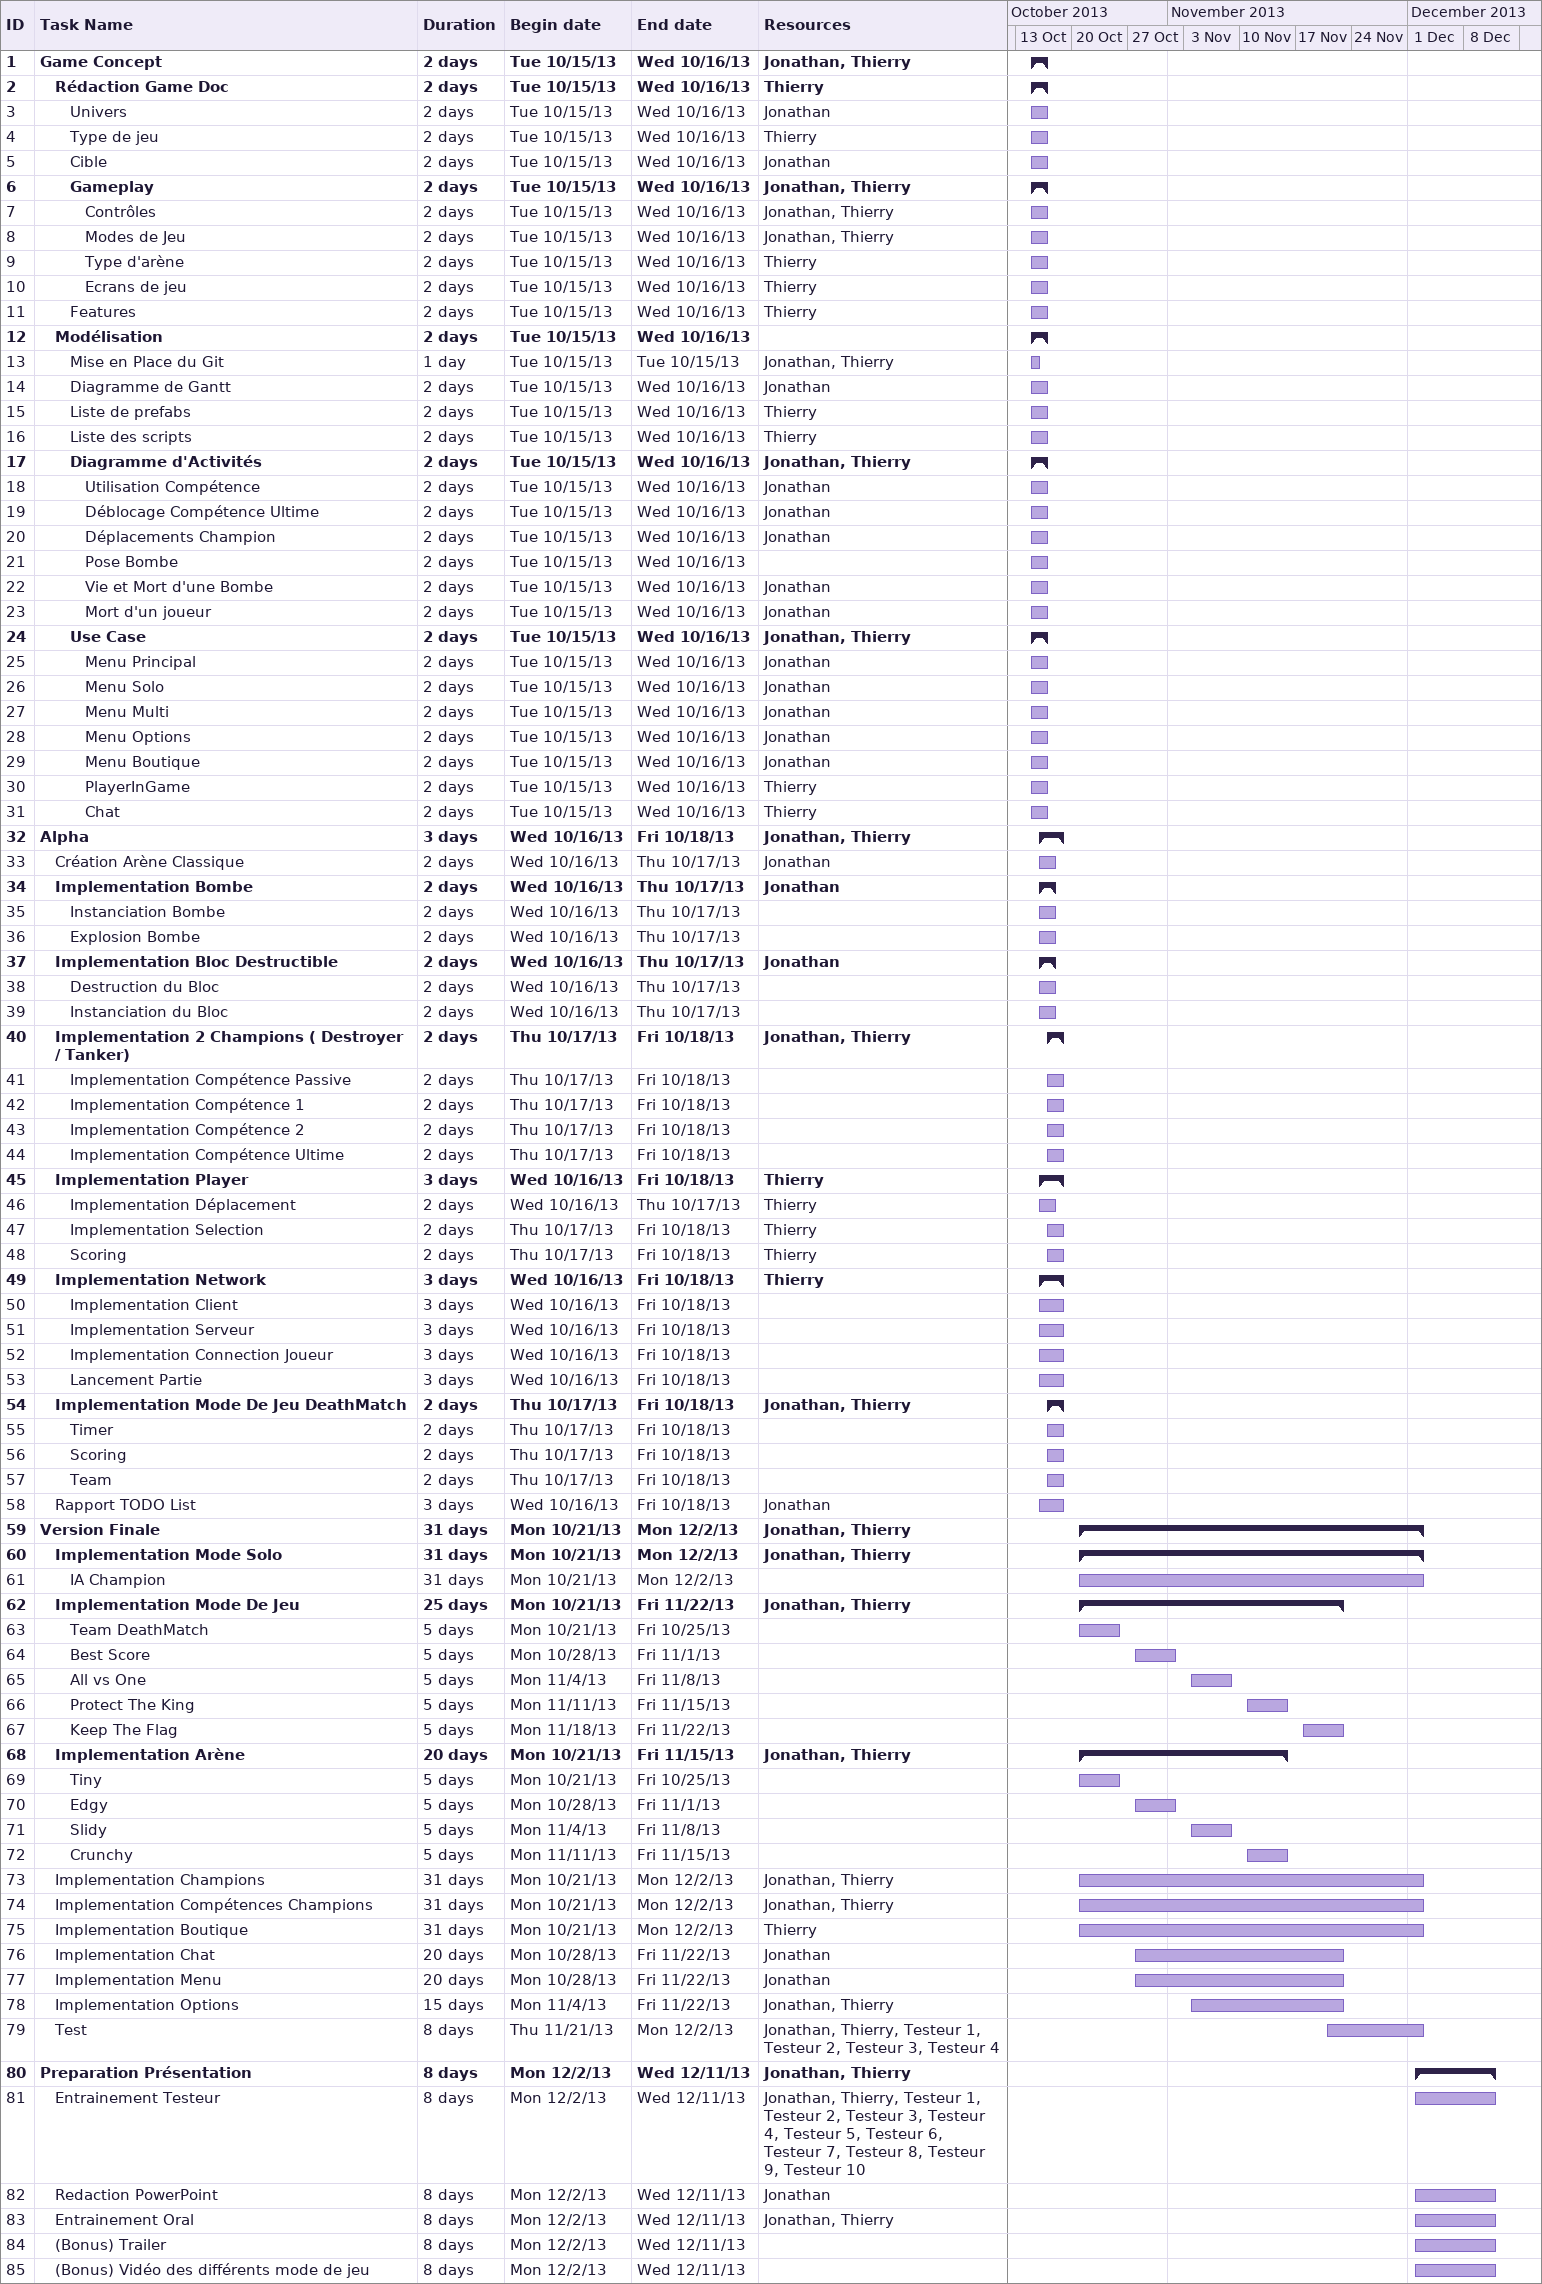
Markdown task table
| ID | Level | Task | Duration | Start | Finish | Resources |
|---|---|---|---|---|---|---|
| 1 | 1 | **Game Concept** | 2d | 2013-10-15 | 2013-10-16 | Jonathan, Thierry |
| 2 | 2 | **Rédaction Game Doc** | 2d | 2013-10-15 | 2013-10-16 | Thierry |
| 3 | 3 | Univers | 2d | 2013-10-15 | 2013-10-16 | Jonathan |
| 4 | 3 | Type de jeu | 2d | 2013-10-15 | 2013-10-16 | Thierry |
| 5 | 3 | Cible | 2d | 2013-10-15 | 2013-10-16 | Jonathan |
| 6 | 3 | **Gameplay** | 2d | 2013-10-15 | 2013-10-16 | Jonathan, Thierry |
| 7 | 4 | Contrôles | 2d | 2013-10-15 | 2013-10-16 | Jonathan, Thierry |
| 8 | 4 | Modes de Jeu | 2d | 2013-10-15 | 2013-10-16 | Jonathan, Thierry |
| 9 | 4 | Type d'arène | 2d | 2013-10-15 | 2013-10-16 | Thierry |
| 10 | 4 | Ecrans de jeu | 2d | 2013-10-15 | 2013-10-16 | Thierry |
| 11 | 3 | Features | 2d | 2013-10-15 | 2013-10-16 | Thierry |
| 12 | 2 | **Modélisation** | 2d | 2013-10-15 | 2013-10-16 |  |
| 13 | 3 | Mise en Place du Git | 1d | 2013-10-15 | 2013-10-15 | Jonathan, Thierry |
| 14 | 3 | Diagramme de Gantt | 2d | 2013-10-15 | 2013-10-16 | Jonathan |
| 15 | 3 | Liste de prefabs | 2d | 2013-10-15 | 2013-10-16 | Thierry |
| 16 | 3 | Liste des scripts | 2d | 2013-10-15 | 2013-10-16 | Thierry |
| 17 | 3 | **Diagramme d'Activités** | 2d | 2013-10-15 | 2013-10-16 | Jonathan, Thierry |
| 18 | 4 | Utilisation Compétence | 2d | 2013-10-15 | 2013-10-16 | Jonathan |
| 19 | 4 | Déblocage Compétence Ultime | 2d | 2013-10-15 | 2013-10-16 | Jonathan |
| 20 | 4 | Déplacements Champion | 2d | 2013-10-15 | 2013-10-16 | Jonathan |
| 21 | 4 | Pose Bombe | 2d | 2013-10-15 | 2013-10-16 |  |
| 22 | 4 | Vie et Mort d'une Bombe | 2d | 2013-10-15 | 2013-10-16 | Jonathan |
| 23 | 4 | Mort d'un joueur | 2d | 2013-10-15 | 2013-10-16 | Jonathan |
| 24 | 3 | **Use Case** | 2d | 2013-10-15 | 2013-10-16 | Jonathan, Thierry |
| 25 | 4 | Menu Principal | 2d | 2013-10-15 | 2013-10-16 | Jonathan |
| 26 | 4 | Menu Solo | 2d | 2013-10-15 | 2013-10-16 | Jonathan |
| 27 | 4 | Menu Multi | 2d | 2013-10-15 | 2013-10-16 | Jonathan |
| 28 | 4 | Menu Options | 2d | 2013-10-15 | 2013-10-16 | Jonathan |
| 29 | 4 | Menu Boutique | 2d | 2013-10-15 | 2013-10-16 | Jonathan |
| 30 | 4 | PlayerInGame | 2d | 2013-10-15 | 2013-10-16 | Thierry |
| 31 | 4 | Chat | 2d | 2013-10-15 | 2013-10-16 | Thierry |
| 32 | 1 | **Alpha** | 3d | 2013-10-16 | 2013-10-18 | Jonathan, Thierry |
| 33 | 2 | Création Arène Classique | 2d | 2013-10-16 | 2013-10-17 | Jonathan |
| 34 | 2 | **Implementation Bombe** | 2d | 2013-10-16 | 2013-10-17 | Jonathan |
| 35 | 3 | Instanciation Bombe | 2d | 2013-10-16 | 2013-10-17 |  |
| 36 | 3 | Explosion Bombe | 2d | 2013-10-16 | 2013-10-17 |  |
| 37 | 2 | **Implementation Bloc Destructible** | 2d | 2013-10-16 | 2013-10-17 | Jonathan |
| 38 | 3 | Destruction du Bloc | 2d | 2013-10-16 | 2013-10-17 |  |
| 39 | 3 | Instanciation du Bloc | 2d | 2013-10-16 | 2013-10-17 |  |
| 40 | 2 | **Implementation 2 Champions ( Destroyer / Tanker)** | 2d | 2013-10-17 | 2013-10-18 | Jonathan, Thierry |
| 41 | 3 | Implementation Compétence Passive | 2d | 2013-10-17 | 2013-10-18 |  |
| 42 | 3 | Implementation Compétence 1 | 2d | 2013-10-17 | 2013-10-18 |  |
| 43 | 3 | Implementation Compétence 2 | 2d | 2013-10-17 | 2013-10-18 |  |
| 44 | 3 | Implementation Compétence Ultime | 2d | 2013-10-17 | 2013-10-18 |  |
| 45 | 2 | **Implementation Player** | 3d | 2013-10-16 | 2013-10-18 | Thierry |
| 46 | 3 | Implementation Déplacement | 2d | 2013-10-16 | 2013-10-17 | Thierry |
| 47 | 3 | Implementation Selection | 2d | 2013-10-17 | 2013-10-18 | Thierry |
| 48 | 3 | Scoring | 2d | 2013-10-17 | 2013-10-18 | Thierry |
| 49 | 2 | **Implementation Network** | 3d | 2013-10-16 | 2013-10-18 | Thierry |
| 50 | 3 | Implementation Client | 3d | 2013-10-16 | 2013-10-18 |  |
| 51 | 3 | Implementation Serveur | 3d | 2013-10-16 | 2013-10-18 |  |
| 52 | 3 | Implementation Connection Joueur | 3d | 2013-10-16 | 2013-10-18 |  |
| 53 | 3 | Lancement Partie | 3d | 2013-10-16 | 2013-10-18 |  |
| 54 | 2 | **Implementation Mode De Jeu DeathMatch** | 2d | 2013-10-17 | 2013-10-18 | Jonathan, Thierry |
| 55 | 3 | Timer | 2d | 2013-10-17 | 2013-10-18 |  |
| 56 | 3 | Scoring | 2d | 2013-10-17 | 2013-10-18 |  |
| 57 | 3 | Team | 2d | 2013-10-17 | 2013-10-18 |  |
| 58 | 2 | Rapport TODO List | 3d | 2013-10-16 | 2013-10-18 | Jonathan |
| 59 | 1 | **Version Finale** | 31d | 2013-10-21 | 2013-12-02 | Jonathan, Thierry |
| 60 | 2 | **Implementation Mode Solo** | 31d | 2013-10-21 | 2013-12-02 | Jonathan, Thierry |
| 61 | 3 | IA Champion | 31d | 2013-10-21 | 2013-12-02 |  |
| 62 | 2 | **Implementation Mode De Jeu** | 25d | 2013-10-21 | 2013-11-22 | Jonathan, Thierry |
| 63 | 3 | Team DeathMatch | 5d | 2013-10-21 | 2013-10-25 |  |
| 64 | 3 | Best Score | 5d | 2013-10-28 | 2013-11-01 |  |
| 65 | 3 | All vs One | 5d | 2013-11-04 | 2013-11-08 |  |
| 66 | 3 | Protect The King | 5d | 2013-11-11 | 2013-11-15 |  |
| 67 | 3 | Keep The Flag | 5d | 2013-11-18 | 2013-11-22 |  |
| 68 | 2 | **Implementation Arène** | 20d | 2013-10-21 | 2013-11-15 | Jonathan, Thierry |
| 69 | 3 | Tiny | 5d | 2013-10-21 | 2013-10-25 |  |
| 70 | 3 | Edgy | 5d | 2013-10-28 | 2013-11-01 |  |
| 71 | 3 | Slidy | 5d | 2013-11-04 | 2013-11-08 |  |
| 72 | 3 | Crunchy | 5d | 2013-11-11 | 2013-11-15 |  |
| 73 | 2 | Implementation Champions | 31d | 2013-10-21 | 2013-12-02 | Jonathan, Thierry |
| 74 | 2 | Implementation Compétences Champions | 31d | 2013-10-21 | 2013-12-02 | Jonathan, Thierry |
| 75 | 2 | Implementation Boutique | 31d | 2013-10-21 | 2013-12-02 | Thierry |
| 76 | 2 | Implementation Chat | 20d | 2013-10-28 | 2013-11-22 | Jonathan |
| 77 | 2 | Implementation Menu | 20d | 2013-10-28 | 2013-11-22 | Jonathan |
| 78 | 2 | Implementation Options | 15d | 2013-11-04 | 2013-11-22 | Jonathan, Thierry |
| 79 | 2 | Test | 8d | 2013-11-21 | 2013-12-02 | Jonathan, Thierry, Testeur 1, Testeur 2, Testeur 3, Testeur 4 |
| 80 | 1 | **Preparation Présentation** | 8d | 2013-12-02 | 2013-12-11 | Jonathan, Thierry |
| 81 | 2 | Entrainement Testeur | 8d | 2013-12-02 | 2013-12-11 | Jonathan, Thierry, Testeur 1, Testeur 2, Testeur 3, Testeur 4, Testeur 5, Testeur 6, Testeur 7, Testeur 8, Testeur 9, Testeur 10 |
| 82 | 2 | Redaction PowerPoint | 8d | 2013-12-02 | 2013-12-11 | Jonathan |
| 83 | 2 | Entrainement Oral | 8d | 2013-12-02 | 2013-12-11 | Jonathan, Thierry |
| 84 | 2 | (Bonus) Trailer | 8d | 2013-12-02 | 2013-12-11 |  |
| 85 | 2 | (Bonus) Vidéo des différents mode de jeu | 8d | 2013-12-02 | 2013-12-11 |  |
